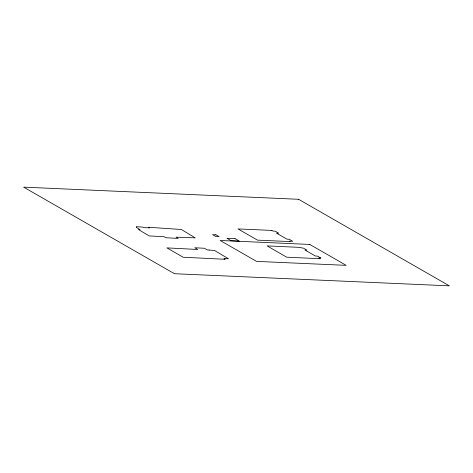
<?xml version="1.0" encoding="UTF-8"?>
<svg xmlns="http://www.w3.org/2000/svg" width="473" height="473" viewBox="0 0 473 473"><rect width="100%" height="100%" fill="white"/><g stroke="black" fill="none" stroke-linecap="round" stroke-linejoin="round"><path stroke-width="0.71" d="M136.65 226.733L136.283 227.401L140.067 229.647L138.471 229.576L149.22 235.921L164.072 236.707L165.769 237.742L178.203 238.416L176.045 237.156L195.225 237.872L181.413 229.5L148.191 227.247L149.367 227.88L143.615 227.584L142.811 227.099L136.65 226.733M320.848 258.057L318.772 257.98L320.026 258.725L286.656 257.176L267.091 245.889L300.733 247.432L301.697 247.988L303.294 248.059L306.876 250.093L304.937 249.986L315.331 255.982L317.543 256.153L320.848 258.057M298.569 199.293L23.65 187.148L174.431 273.707L449.35 285.852L298.569 199.293M271.863 230.422L237.99 228.926L257.531 240.142L290.073 241.579L289.358 241.147L292.74 241.301L289.186 239.261L286.975 239.161L276.403 233.094L278.739 233.195L275.251 231.191L273.039 231.096L271.863 230.422M215.877 234.809L212.519 234.661L215.641 236.453L219.141 236.606L215.877 234.809M235.016 238.658L226.939 238.297L231.131 240.704L239.344 241.07L235.016 238.658M309.75 244.435L220.14 240.479L256.567 261.386L346.177 265.347L309.75 244.435M209.113 250.046L207.411 249.969L204.383 248.26L194.758 247.757L197.72 249.484L166.886 247.887L183.169 257.235L225.207 259.287L223.983 258.583L228.512 258.784L214.618 250.524L209.113 250.046"/></g></svg>
